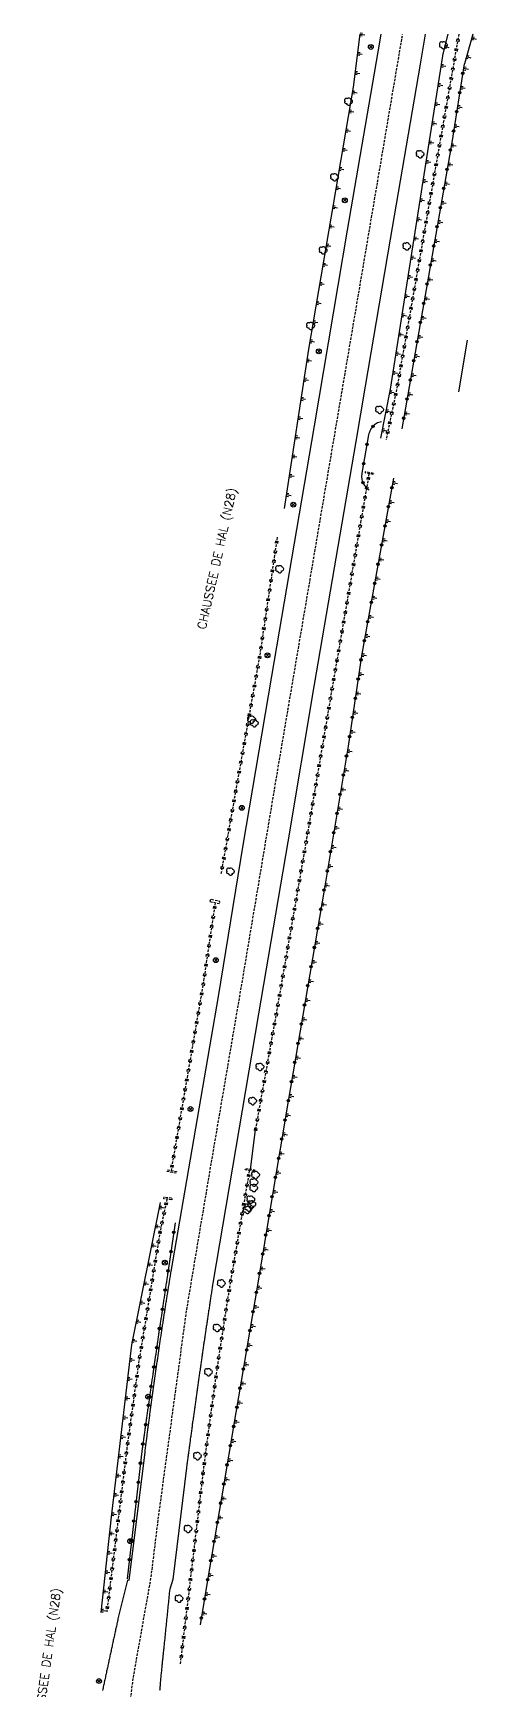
# Model space of a CAD drawing. Header units: millimetres. Extents: x 146603 to 147000, y 145000 to 146000.
# Drawn here: x 146656.7 to 146747.9, y 145659.1 to 146000.2 of the extents above; entities that cross this region are included whole.
import ezdxf
from ezdxf.enums import TextEntityAlignment as Align

# ---------------------------------------------------------------- set-up
doc = ezdxf.new("R2010")
doc.units = ezdxf.units.MM
doc.linetypes.add('DASHED', pattern=[0.75, 0.5, -0.25])
doc.layers.get('0').update_dxf_attribs({"linetype": 'CONTINUOUS'})
for name, color, linetype in [('W0001', 6, 'DASHED'), ('W0008', 7, 'CONTINUOUS'), ('W0112', 1, 'DASHED'), ('W0211', 2, 'CONTINUOUS'), ('W0220', 5, 'DASHED'), ('W0300', 7, 'CONTINUOUS'), ('W0302', 3, 'CONTINUOUS'), ('W0322', 7, 'CONTINUOUS'), ('W0469', 7, 'CONTINUOUS'), ('W0989', 7, 'CONTINUOUS')]:
    doc.layers.add(name, color=color, linetype=linetype)
doc.styles.get("Standard").update_dxf_attribs({"font": 'romans.shx', "width": 0.85})

# ---------------------------------------------------------------- blocks, each defined once
blk = doc.blocks.new('T300')
for p, q in [((-0.8, 0.51), (-0.86, 0.34)), ((-0.86, 0.34), (-0.86, 0.17)), ((-0.86, 0.17), (-0.74, 0.06)), ((-0.69, 0.63), (-0.8, 0.51)), ((-0.8, -0.06), (-0.74, 0.06)), ((-0.74, 0.06), (-0.69, 0.11)), ((-0.57, 0.69), (-0.69, 0.63)), ((-0.46, 0.69), (-0.57, 0.69)), ((-0.29, 0.63), (-0.46, 0.69)), ((-0.29, 0.63), (-0.17, 0.74)), ((-0.23, 0.57), (-0.29, 0.63)), ((-0.17, 0.74), (-0.06, 0.8)), ((-0.06, 0.8), (0.06, 0.8)), ((0.06, 0.8), (0.23, 0.74)), ((0.23, 0.74), (0.34, 0.63)), ((0.34, 0.63), (0.4, 0.51)), ((0.46, 0.46), (0.34, 0.46)), ((0.4, 0.51), (0.4, 0.46)), ((0.57, 0.4), (0.46, 0.46)), ((0.57, 0.4), (0.69, 0.29)), ((0.69, 0.29), (0.74, 0.17)), ((0.74, 0.06), (0.69, -0.17)), ((0.74, 0.17), (0.74, 0.06)), ((-0.8, -0.17), (-0.8, -0.06)), ((-0.8, -0.23), (-0.8, -0.17)), ((-0.74, -0.34), (-0.8, -0.23)), ((-0.69, -0.4), (-0.74, -0.34)), ((-0.51, -0.46), (-0.69, -0.4)), ((-0.4, -0.46), (-0.51, -0.46)), ((-0.4, -0.46), (-0.34, -0.46)), ((-0.34, -0.46), (-0.34, -0.4)), ((-0.34, -0.51), (-0.34, -0.46)), ((-0.29, -0.63), (-0.34, -0.51)), ((-0.17, -0.74), (-0.29, -0.63)), ((-0.06, -0.8), (-0.17, -0.74)), ((0.06, -0.8), (-0.06, -0.8)), ((0.17, -0.74), (0.06, -0.8)), ((0.23, -0.69), (0.17, -0.74)), ((0.29, -0.46), (0.23, -0.46)), ((0.29, -0.63), (0.23, -0.69)), ((0.46, -0.4), (0.29, -0.46)), ((0.34, -0.51), (0.29, -0.63)), ((0.34, -0.51), (0.34, -0.46)), ((0.57, -0.34), (0.46, -0.4)), ((0.63, -0.29), (0.57, -0.34)), ((0.69, -0.17), (0.63, -0.29))]:
    blk.add_line(p, q)
blk = doc.blocks.new('t322o')
at = {"color": 0, "linetype": 'Continuous'}
for radius in [0.25, 0.15]:
    blk.add_circle((0, 0), radius, dxfattribs=at)
blk = doc.blocks.new('t220o')
at = {"color": 0, "linetype": 'Continuous'}
for p, q in [((-0.25, 0.25), (0.25, 0.25)), ((-0.25, -0.25), (0.25, -0.25))]:
    blk.add_line(p, q, dxfattribs=at)
blk = doc.blocks.new('t211o')
at = {"color": 0, "linetype": 'Continuous'}
for p, q in [((-0.29, 0.5), (-0.29, 0)), ((0, 1), (0, 0)), ((0.29, 0.5), (0.29, 0))]:
    blk.add_line(p, q, dxfattribs=at)
blk = doc.blocks.new('T469')
at = {"color": 0, "linetype": 'Continuous', "flags": 128}
for points in [[(-0.35, 0.35), (0.35, -0.35)], [(-0.35, -0.35), (0.35, 0.35)]]:
    blk.add_lwpolyline(points, dxfattribs=at)
at = {"color": 0, "linetype": 'Continuous'}
blk.add_circle((0, 0), 0.5, dxfattribs=at)

msp = doc.modelspace()

# ---------------------------------------------------------------- linework, layer by layer
at = {"layer": 'W0001', "flags": 128}
msp.add_lwpolyline([(146675.96, 145651.3), (146677.29, 145661.63), (146680.96, 145682.36), (146682.54, 145695.22), (146688.27, 145737.4), (146693.19, 145766.77), (146699.62, 145804.55), (146707.64, 145852.38), (146724.34, 145950.88), (146732.66, 146000)], dxfattribs=at)
at = {"layer": 'W0008'}
msp.add_line((146745.91, 145937), (146744.12, 145926.35), dxfattribs=at)
at = {"layer": 'W0008', "flags": 128}
for points in [[(146728.18, 146000), (146727.58, 145996.37), (146721.24, 145959.66), (146714.44, 145919.39), (146705.72, 145867.83), (146699.77, 145833.04), (146694.7, 145801.88), (146685, 145745.27), (146684.96, 145745.02), (146684.92, 145744.78), (146684.88, 145744.53), (146684.84, 145744.29), (146684.8, 145744.04), (146684.76, 145743.79), (146684.72, 145743.55), (146684.68, 145743.3), (146684.64, 145743.06), (146684.6, 145742.81), (146684.56, 145742.57), (146684.52, 145742.32), (146684.48, 145742.08), (146684.44, 145741.83), (146684.4, 145741.58), (146684.36, 145741.34), (146684.33, 145741.09), (146684.29, 145740.85), (146684.25, 145740.6), (146684.21, 145740.36), (146684.17, 145740.11), (146684.13, 145739.86), (146684.09, 145739.62), (146684.05, 145739.37), (146684.01, 145739.13), (146683.98, 145738.88), (146683.94, 145738.64), (146683.9, 145738.39), (146683.86, 145738.14), (146683.82, 145737.9), (146683.78, 145737.65), (146683.74, 145737.41), (146683.71, 145737.16), (146683.67, 145736.92), (146683.63, 145736.67), (146683.59, 145736.42), (146683.55, 145736.18), (146683.52, 145735.93), (146683.48, 145735.69), (146683.44, 145735.44), (146683.4, 145735.2), (146683.37, 145734.95), (146683.33, 145734.7), (146683.29, 145734.46), (146683.25, 145734.21), (146683.22, 145733.97), (146683.18, 145733.72), (146683.14, 145733.47), (146683.1, 145733.23), (146683.07, 145732.98), (146683.03, 145732.74), (146682.99, 145732.49), (146682.96, 145732.24), (146682.92, 145732), (146682.88, 145731.75), (146682.84, 145731.51), (146682.81, 145731.26), (146682.77, 145731.01), (146682.73, 145730.77), (146682.7, 145730.52), (146682.66, 145730.28), (146682.63, 145730.03), (146682.59, 145729.78), (146682.55, 145729.54), (146682.52, 145729.29), (146682.48, 145729.05), (146682.44, 145728.8), (146682.41, 145728.55), (146682.37, 145728.31), (146682.34, 145728.06), (146682.3, 145727.81), (146682.26, 145727.57), (146682.23, 145727.32), (146682.19, 145727.08), (146682.16, 145726.83), (146682.12, 145726.58), (146682.09, 145726.34), (146682.05, 145726.09), (146682.02, 145725.85), (146681.98, 145725.6), (146681.94, 145725.35), (146681.91, 145725.11), (146681.87, 145724.86), (146681.84, 145724.61), (146681.8, 145724.37), (146681.77, 145724.12), (146681.73, 145723.87), (146681.7, 145723.63), (146681.66, 145723.38), (146681.63, 145723.13), (146681.6, 145722.89), (146681.56, 145722.64), (146681.53, 145722.4), (146681.49, 145722.15), (146681.46, 145721.9), (146681.42, 145721.66), (146681.39, 145721.41), (146681.35, 145721.16), (146681.32, 145720.92), (146681.29, 145720.67), (146681.25, 145720.42), (146681.22, 145720.18), (146681.18, 145719.93), (146681.15, 145719.68), (146681.12, 145719.44), (146681.08, 145719.19), (146681.05, 145718.94), (146681.02, 145718.7), (146680.98, 145718.45), (146680.95, 145718.2), (146680.92, 145717.96), (146680.88, 145717.71), (146680.85, 145717.46), (146680.82, 145717.22), (146680.78, 145716.97), (146680.75, 145716.72), (146680.72, 145716.48), (146680.68, 145716.23), (146680.65, 145715.98), (146680.62, 145715.74), (146680.59, 145715.49), (146680.55, 145715.24), (146680.52, 145715), (146680.49, 145714.75), (146680.46, 145714.5), (146680.42, 145714.26), (146680.39, 145714.01), (146680.36, 145713.76), (146680.33, 145713.52), (146680.29, 145713.27), (146680.26, 145713.02), (146680.23, 145712.78), (146680.2, 145712.53), (146680.17, 145712.28), (146680.13, 145712.04), (146680.1, 145711.79), (146680.07, 145711.54), (146680.04, 145711.3), (146680.01, 145711.05), (146679.98, 145710.8), (146679.94, 145710.55), (146679.91, 145710.31), (146679.88, 145710.06), (146679.85, 145709.81), (146679.82, 145709.57), (146679.79, 145709.32), (146679.76, 145709.07), (146679.73, 145708.83), (146679.69, 145708.58), (146679.66, 145708.33), (146679.63, 145708.09), (146676.35, 145681.67), (146676.09, 145681.76), (146674.14, 145673.75), (146674.08, 145673.51), (146674.03, 145673.26), (146673.98, 145673.02), (146673.93, 145672.77), (146673.87, 145672.53), (146673.82, 145672.28), (146673.77, 145672.04), (146673.71, 145671.79), (146673.66, 145671.55), (146673.61, 145671.3), (146673.55, 145671.06), (146673.5, 145670.81), (146673.45, 145670.57), (146673.39, 145670.32), (146673.34, 145670.08), (146673.29, 145669.84), (146673.24, 145669.59), (146673.18, 145669.35), (146673.13, 145669.1), (146673.08, 145668.86), (146673.02, 145668.61), (146672.97, 145668.37), (146672.92, 145668.12), (146672.87, 145667.88), (146672.81, 145667.63), (146672.76, 145667.39), (146672.71, 145667.14), (146672.65, 145666.9), (146672.6, 145666.65), (146672.55, 145666.41), (146672.49, 145666.16), (146672.44, 145665.91), (146672.39, 145665.67), (146672.34, 145665.42), (146672.28, 145665.18), (146672.23, 145664.93), (146672.18, 145664.69), (146672.12, 145664.44), (146672.07, 145664.19), (146672.02, 145663.95), (146671.97, 145663.7), (146671.91, 145663.46), (146671.86, 145663.21), (146671.81, 145662.96), (146671.75, 145662.72), (146671.7, 145662.47), (146671.65, 145662.23), (146671.6, 145661.98), (146671.54, 145661.74), (146671.49, 145661.49), (146671.44, 145661.24), (146671.39, 145661), (146671.33, 145660.75), (146671.28, 145660.51), (146671.23, 145660.26), (146671.17, 145660.01), (146671.12, 145659.77), (146671.07, 145659.52), (146671.02, 145659.28), (146670.96, 145659.03)], [(146737.27, 146000), (146736.23, 145993.82), (146730.1, 145957.82), (146724.94, 145927.55), (146723.02, 145916.13), (146714.5, 145866.1), (146709.08, 145833.76), (146703.05, 145798.29), (146693.63, 145742.84), (146693.59, 145742.59), (146693.56, 145742.34), (146693.52, 145742.09), (146693.48, 145741.85), (146693.44, 145741.6), (146693.4, 145741.35), (146693.37, 145741.11), (146693.33, 145740.86), (146693.29, 145740.61), (146693.25, 145740.36), (146693.22, 145740.12), (146693.18, 145739.87), (146693.14, 145739.62), (146693.11, 145739.37), (146693.07, 145739.13), (146693.03, 145738.88), (146692.99, 145738.63), (146692.96, 145738.38), (146692.92, 145738.14), (146692.88, 145737.89), (146692.85, 145737.64), (146692.81, 145737.4), (146692.77, 145737.15), (146692.73, 145736.9), (146692.7, 145736.65), (146692.66, 145736.41), (146692.62, 145736.16), (146692.59, 145735.91), (146692.55, 145735.66), (146692.51, 145735.42), (146692.48, 145735.17), (146692.44, 145734.92), (146692.4, 145734.67), (146692.37, 145734.43), (146692.33, 145734.18), (146692.29, 145733.93), (146692.26, 145733.68), (146692.22, 145733.44), (146692.18, 145733.19), (146692.15, 145732.94), (146692.11, 145732.69), (146692.08, 145732.45), (146692.04, 145732.2), (146692, 145731.95), (146691.97, 145731.7), (146691.93, 145731.46), (146691.89, 145731.21), (146691.86, 145730.96), (146691.82, 145730.71), (146691.79, 145730.47), (146691.75, 145730.22), (146691.71, 145729.97), (146691.68, 145729.72), (146691.64, 145729.48), (146691.61, 145729.23), (146691.57, 145728.98), (146691.53, 145728.73), (146691.5, 145728.49), (146691.46, 145728.24), (146691.43, 145727.99), (146691.39, 145727.74), (146691.35, 145727.5), (146691.32, 145727.25), (146691.28, 145727), (146691.25, 145726.75), (146691.21, 145726.51), (146691.18, 145726.26), (146691.14, 145726.01), (146691.11, 145725.76), (146691.07, 145725.52), (146691.03, 145725.27), (146691, 145725.02), (146690.96, 145724.77), (146690.93, 145724.52), (146690.89, 145724.27), (146690.86, 145724.02), (146690.82, 145723.77), (146690.79, 145723.52), (146690.75, 145723.28), (146690.71, 145723.03), (146690.68, 145722.78), (146690.64, 145722.53), (146690.61, 145722.28), (146690.57, 145722.03), (146690.54, 145721.78), (146690.5, 145721.53), (146690.47, 145721.28), (146690.43, 145721.03), (146690.4, 145720.79), (146690.36, 145720.54), (146690.33, 145720.29), (146690.29, 145720.04), (146690.26, 145719.79), (146690.22, 145719.54), (146690.19, 145719.29), (146690.15, 145719.04), (146690.12, 145718.79), (146690.08, 145718.54), (146690.05, 145718.3), (146690.01, 145718.05), (146689.98, 145717.8), (146689.94, 145717.55), (146689.91, 145717.3), (146689.87, 145717.05), (146689.84, 145716.8), (146689.8, 145716.55), (146689.77, 145716.3), (146689.73, 145716.05), (146689.7, 145715.81), (146689.67, 145715.56), (146689.63, 145715.31), (146689.6, 145715.06), (146689.56, 145714.81), (146689.53, 145714.56), (146689.49, 145714.31), (146689.46, 145714.06), (146689.42, 145713.81), (146689.39, 145713.56), (146689.36, 145713.31), (146689.32, 145713.07), (146689.29, 145712.82), (146689.25, 145712.57), (146689.22, 145712.32), (146689.18, 145712.07), (146689.15, 145711.82), (146689.12, 145711.57), (146689.08, 145711.32), (146689.05, 145711.07), (146689.01, 145710.82), (146688.98, 145710.57), (146688.95, 145710.33), (146688.91, 145710.08), (146688.88, 145709.83), (146688.84, 145709.58), (146688.81, 145709.33), (146688.78, 145709.08), (146688.74, 145708.83), (146688.71, 145708.58), (146688.67, 145708.33), (146688.64, 145708.08), (146688.61, 145707.83), (146688.57, 145707.58), (146688.54, 145707.34), (146688.51, 145707.09), (146688.47, 145706.84), (146688.44, 145706.59), (146688.41, 145706.34), (146688.37, 145706.09), (146688.34, 145705.84), (146688.31, 145705.59), (146688.27, 145705.34), (146688.24, 145705.09), (146688.2, 145704.84), (146685.41, 145681.86), (146684.77, 145679.86), (146684.74, 145679.61), (146684.72, 145679.36), (146684.69, 145679.11), (146684.67, 145678.86), (146684.64, 145678.61), (146684.62, 145678.36), (146684.59, 145678.11), (146684.57, 145677.87), (146684.54, 145677.62), (146684.52, 145677.37), (146684.49, 145677.12), (146684.47, 145676.87), (146684.44, 145676.62), (146684.42, 145676.37), (146684.39, 145676.12), (146684.37, 145675.87), (146684.34, 145675.62), (146684.32, 145675.37), (146684.29, 145675.12), (146684.27, 145674.87), (146684.24, 145674.63), (146684.22, 145674.38), (146684.19, 145674.13), (146684.17, 145673.88), (146684.14, 145673.63), (146684.12, 145673.38), (146684.09, 145673.13), (146684.07, 145672.88), (146684.04, 145672.63), (146684.02, 145672.38), (146683.99, 145672.13), (146683.97, 145671.88), (146683.94, 145671.63), (146683.92, 145671.39), (146683.89, 145671.14), (146683.87, 145670.89), (146683.84, 145670.64), (146683.82, 145670.39), (146683.79, 145670.15), (146683.76, 145669.9), (146683.74, 145669.65), (146683.71, 145669.4), (146683.69, 145669.16), (146683.66, 145668.91), (146683.64, 145668.66), (146683.61, 145668.42), (146683.59, 145668.17), (146683.56, 145667.92), (146683.53, 145667.67), (146683.51, 145667.43), (146683.48, 145667.18), (146683.46, 145666.93), (146683.43, 145666.69), (146683.4, 145666.44), (146683.38, 145666.19), (146683.35, 145665.94), (146683.33, 145665.7), (146683.3, 145665.45), (146683.28, 145665.2), (146683.25, 145664.95), (146683.23, 145664.71), (146683.2, 145664.46), (146683.18, 145664.21), (146683.15, 145663.97), (146683.13, 145663.72), (146683.1, 145663.47), (146683.08, 145663.22), (146683.05, 145662.98), (146683.03, 145662.73), (146683.01, 145662.48), (146682.98, 145662.23), (146682.96, 145661.99), (146682.94, 145661.74), (146682.91, 145661.49), (146682.89, 145661.24), (146682.87, 145661), (146682.84, 145660.75), (146682.82, 145660.5), (146682.8, 145660.25), (146682.78, 145660), (146682.75, 145659.75), (146682.73, 145659.5), (146682.71, 145659.25), (146682.69, 145659)]]:
    msp.add_lwpolyline(points, dxfattribs=at)
at = {"layer": 'W0112', "flags": 128}
for points in [[(146726.63, 145909.37), (146725, 145909.66), (146725.05, 145909.94), (146726.68, 145909.64)], [(146693.05, 145821.44), (146695.01, 145821.01), (146695.11, 145821.45), (146693.15, 145821.89)], [(146684.31, 145766.23), (146686.17, 145765.88), (146686.1, 145765.51), (146684.24, 145765.87)], [(146702.16, 145765.92), (146700.31, 145766.2), (146700.36, 145766.5), (146702.2, 145766.23)], [(146685.19, 145760.05), (146683.58, 145760.25), (146683.63, 145760.62), (146685.23, 145760.42)]]:
    msp.add_lwpolyline(points, close=True, dxfattribs=at)
at = {"layer": 'W0211', "flags": 128}
for points in [[(146723.89, 146000), (146722.47, 145989.1), (146713.28, 145935.16), (146708.33, 145902.35)], [(146741.92, 146000), (146740.92, 145995.96), (146730.07, 145926.94), (146728.08, 145916.83)], [(146702.37, 145774.43), (146701.28, 145766.3)], [(146682.83, 145759.47), (146676.89, 145730.19), (146672.76, 145694.77), (146670.58, 145675.09)]]:
    msp.add_lwpolyline(points, dxfattribs=at)
at = {"layer": 'W0220', "flags": 128}
for points in [[(146744.2, 146000), (146731.43, 145926.9), (146729.25, 145916.51)], [(146725.74, 145909.53), (146718.11, 145865.11), (146712.98, 145834.8), (146706.53, 145797.61), (146702.37, 145774.43)], [(146706.88, 145896.42), (146703.26, 145872.03), (146695.27, 145826.95)], [(146694.11, 145821.21), (146691.7, 145804.81), (146685.06, 145766.09)], [(146701.14, 145765.99), (146697.4, 145744), (146697.36, 145743.75), (146697.32, 145743.51), (146697.27, 145743.26), (146697.23, 145743.02), (146697.19, 145742.77), (146697.15, 145742.52), (146697.11, 145742.28), (146697.07, 145742.03), (146697.03, 145741.78), (146696.99, 145741.54), (146696.95, 145741.29), (146696.91, 145741.05), (146696.87, 145740.8), (146696.83, 145740.55), (146696.79, 145740.31), (146696.75, 145740.06), (146696.71, 145739.82), (146696.67, 145739.57), (146696.63, 145739.32), (146696.59, 145739.08), (146696.56, 145738.83), (146696.52, 145738.58), (146696.48, 145738.34), (146696.44, 145738.09), (146696.4, 145737.85), (146696.36, 145737.6), (146696.32, 145737.35), (146696.28, 145737.11), (146696.24, 145736.86), (146696.2, 145736.61), (146696.16, 145736.37), (146696.13, 145736.12), (146696.09, 145735.88), (146696.05, 145735.63), (146696.01, 145735.38), (146695.97, 145735.14), (146695.93, 145734.89), (146695.9, 145734.64), (146695.86, 145734.4), (146695.82, 145734.15), (146695.78, 145733.9), (146695.74, 145733.66), (146695.7, 145733.41), (146695.67, 145733.17), (146695.63, 145732.92), (146695.59, 145732.67), (146695.55, 145732.43), (146695.52, 145732.18), (146695.48, 145731.93), (146695.44, 145731.69), (146695.4, 145731.44), (146695.37, 145731.19), (146695.33, 145730.95), (146695.29, 145730.7), (146695.25, 145730.45), (146695.22, 145730.21), (146695.18, 145729.96), (146695.14, 145729.71), (146695.11, 145729.47), (146695.07, 145729.22), (146695.03, 145728.97), (146695, 145728.73), (146694.96, 145728.48), (146694.92, 145728.23), (146694.89, 145727.99), (146694.85, 145727.74), (146694.81, 145727.49), (146694.78, 145727.25), (146694.74, 145727), (146694.71, 145726.75), (146694.67, 145726.51), (146694.63, 145726.26), (146694.6, 145726.01), (146694.56, 145725.77), (146694.53, 145725.52), (146694.49, 145725.27), (146694.45, 145725.03), (146694.42, 145724.78), (146694.38, 145724.53), (146694.35, 145724.28), (146694.31, 145724.04), (146694.28, 145723.79), (146694.24, 145723.54), (146694.21, 145723.3), (146694.17, 145723.05), (146694.14, 145722.8), (146694.1, 145722.55), (146694.07, 145722.31), (146694.03, 145722.06), (146694, 145721.81), (146693.96, 145721.56), (146693.93, 145721.32), (146693.89, 145721.07), (146693.86, 145720.82), (146693.82, 145720.58), (146693.79, 145720.33), (146693.75, 145720.08), (146693.72, 145719.83), (146693.68, 145719.59), (146693.65, 145719.34), (146693.61, 145719.09), (146693.58, 145718.84), (146693.55, 145718.6), (146693.51, 145718.35), (146693.48, 145718.1), (146693.44, 145717.85), (146693.41, 145717.61), (146693.38, 145717.36), (146693.34, 145717.11), (146693.31, 145716.86), (146693.27, 145716.62), (146693.24, 145716.37), (146693.21, 145716.12), (146693.17, 145715.87), (146693.14, 145715.63), (146693.11, 145715.38), (146693.07, 145715.13), (146693.04, 145714.88), (146693.01, 145714.64), (146692.97, 145714.39), (146692.94, 145714.14), (146692.91, 145713.89), (146692.87, 145713.65), (146692.84, 145713.4), (146692.81, 145713.15), (146692.78, 145712.9), (146692.74, 145712.66), (146692.71, 145712.41), (146692.68, 145712.16), (146692.64, 145711.91), (146692.61, 145711.67), (146692.58, 145711.42), (146692.55, 145711.17), (146692.51, 145710.92), (146692.48, 145710.68), (146692.45, 145710.43), (146692.42, 145710.18), (146692.39, 145709.93), (146692.35, 145709.68), (146692.32, 145709.44), (146692.29, 145709.19), (146692.26, 145708.94), (146692.23, 145708.69), (146692.19, 145708.45), (146692.16, 145708.2), (146692.13, 145707.95), (146692.1, 145707.7), (146692.07, 145707.46), (146692.04, 145707.21), (146692, 145706.96), (146691.97, 145706.71), (146691.94, 145706.46), (146691.91, 145706.22), (146691.88, 145705.97), (146691.85, 145705.72), (146691.82, 145705.47), (146691.78, 145705.22), (146691.75, 145704.98), (146691.72, 145704.73), (146691.69, 145704.48), (146691.66, 145704.23), (146691.63, 145703.99), (146691.6, 145703.74), (146691.57, 145703.49), (146686.9, 145664.24)], [(146684.2, 145760.17), (146682.77, 145753.41), (146678.29, 145725.94), (146676, 145709.17), (146671.83, 145675.24)]]:
    msp.add_lwpolyline(points, dxfattribs=at)
at = {"layer": 'W0302', "flags": 128}
msp.add_lwpolyline([(146747.11, 146000), (146745.34, 145993.89)], dxfattribs=at)
at = {"layer": 'W0322', "flags": 128}
for points in [[(146745.33, 145993.9), (146742.74, 145977.68), (146732.51, 145918.77)], [(146728.28, 145920.17), (146728.01, 145920.14), (146727.75, 145920.08), (146727.51, 145919.99), (146727.27, 145919.88), (146727.05, 145919.73), (146726.84, 145919.57), (146726.64, 145919.38), (146726.46, 145919.18), (146726.3, 145918.98), (146726.15, 145918.76), (146726.02, 145918.53), (146725.91, 145918.3), (146725.81, 145918.05), (146725.73, 145917.8), (146725.67, 145917.53), (146724.3, 145909.63), (146724.25, 145909.36), (146724.23, 145909.1), (146724.22, 145908.83), (146724.25, 145908.56), (146724.29, 145908.3), (146724.36, 145908.04), (146724.46, 145907.78), (146724.57, 145907.54), (146724.69, 145907.31), (146724.83, 145907.09), (146724.99, 145906.89), (146725.16, 145906.7), (146725.35, 145906.52), (146725.55, 145906.36), (146725.77, 145906.2)], [(146730.79, 145908.6), (146724.23, 145872.02), (146721.45, 145853.39), (146716.56, 145824.19), (146709.13, 145780.34), (146705.68, 145759.91), (146702.84, 145742.47), (146698.39, 145716.21), (146695.43, 145698.71), (146692.97, 145684.22), (146691.03, 145672.51)], [(146685.9, 145755.3), (146684.45, 145745.51), (146684.41, 145745.26), (146684.38, 145745.01), (146684.34, 145744.76), (146684.3, 145744.52), (146684.26, 145744.27), (146684.23, 145744.02), (146684.19, 145743.78), (146684.15, 145743.53), (146684.12, 145743.28), (146684.08, 145743.04), (146684.04, 145742.79), (146684, 145742.54), (146683.97, 145742.29), (146683.93, 145742.05), (146683.89, 145741.8), (146683.86, 145741.55), (146683.82, 145741.31), (146683.78, 145741.06), (146683.75, 145740.81), (146683.71, 145740.56), (146683.67, 145740.32), (146683.63, 145740.07), (146683.6, 145739.82), (146683.56, 145739.58), (146683.52, 145739.33), (146683.49, 145739.08), (146683.45, 145738.84), (146683.41, 145738.59), (146683.38, 145738.34), (146683.34, 145738.09), (146683.3, 145737.85), (146683.27, 145737.6), (146683.23, 145737.35), (146683.19, 145737.11), (146683.16, 145736.86), (146683.12, 145736.61), (146683.08, 145736.36), (146683.05, 145736.12), (146683.01, 145735.87), (146682.97, 145735.62), (146682.94, 145735.38), (146682.9, 145735.13), (146682.86, 145734.88), (146682.83, 145734.63), (146682.79, 145734.39), (146682.76, 145734.14), (146682.72, 145733.89), (146682.68, 145733.65), (146682.65, 145733.4), (146682.61, 145733.15), (146682.57, 145732.9), (146682.54, 145732.66), (146682.5, 145732.41), (146682.46, 145732.16), (146682.43, 145731.92), (146682.39, 145731.67), (146682.36, 145731.42), (146682.32, 145731.17), (146682.28, 145730.93), (146682.25, 145730.68), (146682.21, 145730.43), (146682.17, 145730.19), (146682.14, 145729.94), (146682.1, 145729.69), (146682.07, 145729.44), (146682.03, 145729.2), (146681.99, 145728.95), (146681.96, 145728.7), (146681.92, 145728.46), (146681.89, 145728.21), (146681.85, 145727.96), (146681.81, 145727.71), (146681.78, 145727.47), (146681.74, 145727.22), (146681.71, 145726.97), (146681.67, 145726.72), (146681.63, 145726.48), (146681.6, 145726.23), (146681.56, 145725.98), (146681.53, 145725.73), (146681.49, 145725.48), (146681.45, 145725.23), (146681.42, 145724.98), (146681.38, 145724.74), (146681.35, 145724.49), (146681.31, 145724.24), (146681.27, 145723.99), (146681.24, 145723.74), (146681.2, 145723.49), (146681.17, 145723.24), (146681.13, 145722.99), (146681.09, 145722.74), (146681.06, 145722.5), (146681.02, 145722.25), (146680.99, 145722), (146680.95, 145721.75), (146680.91, 145721.5), (146680.88, 145721.25), (146680.84, 145721), (146680.81, 145720.75), (146680.77, 145720.5), (146680.74, 145720.26), (146680.7, 145720.01), (146680.66, 145719.76), (146680.63, 145719.51), (146680.59, 145719.26), (146680.56, 145719.01), (146680.52, 145718.76), (146680.49, 145718.51), (146680.45, 145718.26), (146680.42, 145718.01), (146680.38, 145717.77), (146680.34, 145717.52), (146680.31, 145717.27), (146680.27, 145717.02), (146680.24, 145716.77), (146680.2, 145716.52), (146680.17, 145716.27), (146680.13, 145716.02), (146680.1, 145715.77), (146680.06, 145715.53), (146680.03, 145715.28), (146679.99, 145715.03), (146679.96, 145714.78), (146679.92, 145714.53), (146679.89, 145714.28), (146679.85, 145714.03), (146679.81, 145713.78), (146679.78, 145713.53), (146679.74, 145713.28), (146679.71, 145713.04), (146679.67, 145712.79), (146679.64, 145712.54), (146679.6, 145712.29), (146679.57, 145712.04), (146679.53, 145711.79), (146679.5, 145711.54), (146679.46, 145711.29), (146679.43, 145711.04), (146679.39, 145710.79), (146679.36, 145710.55), (146679.32, 145710.3), (146679.29, 145710.05), (146679.25, 145709.8), (146679.22, 145709.55), (146679.18, 145709.3), (146679.15, 145709.05), (146679.11, 145708.8), (146676, 145682.02)]]:
    msp.add_lwpolyline(points, dxfattribs=at)

# ---------------------------------------------------------------- block references
at = {"layer": 'W0211'}
for p, rotation in [((146723.88, 145999.93), 262.5623062279712), ((146746.86, 145999.15), 253.7978148609329), ((146723.37, 145995.96), 262.5623062279712), ((146741.28, 145997.43), 256.1257088393814), ((146745.75, 145995.31), 253.7978148609329), ((146722.85, 145991.99), 262.5623062279712), ((146740.53, 145993.5), 261.0690047755452), ((146745.18, 145992.91), 260.9088011826178), ((146739.91, 145989.55), 261.0690047755452), ((146744.54, 145988.96), 260.9088011826178), ((146722.29, 145988.03), 260.3245247492154), ((146739.29, 145985.6), 261.0690047755452), ((146743.91, 145985.01), 260.9088011826178), ((146721.62, 145984.09), 260.3245247492154), ((146738.67, 145981.65), 261.0690047755452), ((146720.94, 145980.15), 260.3245247492154), ((146743.28, 145981.06), 260.9088011826178), ((146720.27, 145976.21), 260.3245247492154), ((146738.05, 145977.69), 261.0690047755452), ((146742.64, 145977.11), 260.1466930187903), ((146719.6, 145972.26), 260.3245247492154), ((146737.43, 145973.74), 261.0690047755452), ((146741.96, 145973.17), 260.1466930187903), ((146718.93, 145968.32), 260.3245247492154), ((146736.81, 145969.79), 261.0690047755452), ((146741.27, 145969.23), 260.1466930187903), ((146718.26, 145964.38), 260.3245247492154), ((146736.18, 145965.84), 261.0690047755452), ((146740.59, 145965.29), 260.1466930187903), ((146735.56, 145961.89), 261.0690047755452), ((146739.9, 145961.35), 260.1466930187903), ((146717.58, 145960.43), 260.3245247492154), ((146734.94, 145957.94), 261.0690047755452), ((146716.91, 145956.49), 260.3245247492154), ((146739.22, 145957.41), 260.1466930187903), ((146716.24, 145952.55), 260.3245247492154), ((146734.32, 145953.99), 261.0690047755452), ((146738.53, 145953.47), 260.1466930187903), ((146715.57, 145948.6), 260.3245247492154), ((146733.7, 145950.03), 261.0690047755452), ((146737.85, 145949.52), 260.1466930187903), ((146714.89, 145944.66), 260.3245247492154), ((146733.08, 145946.08), 261.0690047755452), ((146737.17, 145945.58), 260.1466930187903), ((146714.22, 145940.72), 260.3245247492154), ((146732.46, 145942.13), 261.0690047755452), ((146736.48, 145941.64), 260.1466930187903), ((146731.84, 145938.18), 261.0690047755452), ((146735.8, 145937.7), 260.1466930187903), ((146713.55, 145936.77), 260.3245247492154), ((146731.22, 145934.23), 261.0690047755452), ((146735.11, 145933.76), 260.1466930187903), ((146712.92, 145932.82), 261.4216863899327), ((146730.6, 145930.28), 261.0690047755452), ((146712.33, 145928.87), 261.4216863899327), ((146734.43, 145929.82), 260.1466930187903), ((146711.73, 145924.91), 261.4216863899327), ((146729.95, 145926.33), 258.8607059373511), ((146733.74, 145925.88), 260.1466930187903), ((146711.13, 145920.96), 261.4216863899327), ((146729.18, 145922.4), 258.8607059373511), ((146733.06, 145921.94), 260.1466930187903), ((146710.54, 145917), 261.4216863899327), ((146728.41, 145918.48), 258.8607059373511), ((146709.94, 145913.05), 261.4216863899327), ((146709.34, 145909.09), 261.4216863899327), ((146730.61, 145907.62), 259.8326677642388), ((146708.75, 145905.14), 261.4216863899327), ((146729.91, 145903.68), 259.8326677642388), ((146729.2, 145899.75), 259.8326677642388), ((146728.49, 145895.81), 259.8326677642388), ((146727.79, 145891.87), 259.8326677642388), ((146727.08, 145887.93), 259.8326677642388), ((146726.38, 145884), 259.8326677642388), ((146725.67, 145880.06), 259.8326677642388), ((146724.96, 145876.12), 259.8326677642388), ((146724.26, 145872.19), 259.8326677642388), ((146723.66, 145868.23), 261.5173041234103), ((146723.07, 145864.27), 261.5173041234103), ((146722.48, 145860.32), 261.5173041234103), ((146721.89, 145856.36), 261.5173041234103), ((146721.28, 145852.41), 260.4946481192917), ((146720.62, 145848.46), 260.4946481192917), ((146719.96, 145844.52), 260.4946481192917), ((146719.3, 145840.57), 260.4946481192917), ((146718.64, 145836.63), 260.4946481192917), ((146717.98, 145832.68), 260.4946481192917), ((146717.32, 145828.74), 260.4946481192917), ((146716.66, 145824.79), 260.4946481192917), ((146715.99, 145820.85), 260.3768731752789), ((146715.32, 145816.9), 260.3768731752789), ((146714.66, 145812.96), 260.3768731752789), ((146713.99, 145809.02), 260.3768731752789), ((146713.32, 145805.07), 260.3768731752789), ((146712.65, 145801.13), 260.3768731752789), ((146711.98, 145797.19), 260.3768731752789), ((146711.31, 145793.24), 260.3768731752789), ((146710.64, 145789.3), 260.3768731752789), ((146709.98, 145785.35), 260.3768731752789), ((146709.31, 145781.41), 260.3768731752789), ((146708.64, 145777.47), 260.4407177652954), ((146707.98, 145773.52), 260.4407177652954), ((146707.31, 145769.58), 260.4407177652954), ((146706.65, 145765.63), 260.4407177652954), ((146705.98, 145761.69), 260.4407177652954), ((146682.63, 145758.49), 258.5229574920057), ((146705.33, 145757.74), 260.7195343488166), ((146681.84, 145754.57), 258.5229574920057), ((146704.69, 145753.79), 260.7195343488166), ((146681.04, 145750.65), 258.5229574920057), ((146704.04, 145749.85), 260.7195343488166), ((146680.25, 145746.73), 258.5229574920057), ((146679.45, 145742.81), 258.5229574920057), ((146703.4, 145745.9), 260.7195343488166), ((146702.75, 145741.95), 260.3965479371018), ((146678.65, 145738.89), 258.5229574920057), ((146702.08, 145738.01), 260.3965479371018), ((146677.86, 145734.97), 258.5229574920057), ((146701.41, 145734.06), 260.3965479371018), ((146677.06, 145731.05), 258.5229574920057), ((146700.75, 145730.12), 260.3965479371018), ((146676.53, 145727.09), 263.347919860444), ((146700.08, 145726.18), 260.3965479371018), ((146676.06, 145723.12), 263.347919860444), ((146699.41, 145722.23), 260.3965479371018), ((146675.6, 145719.14), 263.347919860444), ((146698.74, 145718.29), 260.3965479371018), ((146675.14, 145715.17), 263.347919860444), ((146698.08, 145714.35), 260.382145789124), ((146674.67, 145711.2), 263.347919860444), ((146697.41, 145710.4), 260.382145789124), ((146674.21, 145707.22), 263.347919860444), ((146696.74, 145706.46), 260.382145789124), ((146673.75, 145703.25), 263.347919860444), ((146696.07, 145702.51), 260.382145789124), ((146673.28, 145699.28), 263.347919860444), ((146695.4, 145698.57), 260.4000767753349), ((146672.82, 145695.31), 263.347919860444), ((146694.74, 145694.63), 260.4000767753349), ((146672.38, 145691.33), 263.6861742733709), ((146694.07, 145690.68), 260.4000767753349), ((146671.94, 145687.35), 263.6861742733709), ((146693.4, 145686.74), 260.4000767753349), ((146671.5, 145683.38), 263.6861742733709), ((146692.74, 145682.79), 260.575484124621), ((146671.06, 145679.4), 263.6861742733709), ((146692.08, 145678.85), 260.575484124621), ((146670.62, 145675.43), 263.6861742733709), ((146691.43, 145674.9), 260.575484124621)]:
    msp.add_blockref('t211o', p, dxfattribs=dict(at, rotation=rotation))
at = {"layer": 'W0220'}
for p, rotation in [((146743.98, 145998.72), 260.0881604345933), ((146743.63, 145996.75), 260.0881604345933), ((146742.94, 145992.81), 260.0881604345933), ((146743.29, 145994.78), 260.0881604345933), ((146742.26, 145988.87), 260.0881604345933), ((146742.6, 145990.84), 260.0881604345933), ((146741.57, 145984.93), 260.0881604345933), ((146741.91, 145986.9), 260.0881604345933), ((146741.22, 145982.96), 260.0881604345933), ((146740.53, 145979.02), 260.0881604345933), ((146740.88, 145980.99), 260.0881604345933), ((146739.85, 145975.08), 260.0881604345933), ((146740.19, 145977.05), 260.0881604345933), ((146739.5, 145973.11), 260.0881604345933), ((146738.81, 145969.17), 260.0881604345933), ((146739.16, 145971.14), 260.0881604345933), ((146738.12, 145965.23), 260.0881604345933), ((146738.47, 145967.2), 260.0881604345933), ((146737.44, 145961.29), 260.0881604345933), ((146737.78, 145963.26), 260.0881604345933), ((146737.09, 145959.32), 260.0881604345933), ((146736.4, 145955.38), 260.0881604345933), ((146736.75, 145957.35), 260.0881604345933), ((146735.71, 145951.44), 260.0881604345933), ((146736.06, 145953.41), 260.0881604345933), ((146735.03, 145947.5), 260.0881604345933), ((146735.37, 145949.47), 260.0881604345933), ((146734.68, 145945.53), 260.0881604345933), ((146733.99, 145941.59), 260.0881604345933), ((146734.34, 145943.56), 260.0881604345933), ((146733.3, 145937.65), 260.0881604345933), ((146733.65, 145939.62), 260.0881604345933), ((146732.62, 145933.71), 260.0881604345933), ((146732.96, 145935.68), 260.0881604345933), ((146732.27, 145931.74), 260.0881604345933), ((146731.58, 145927.8), 260.0881604345933), ((146731.93, 145929.77), 260.0881604345933), ((146730.79, 145923.87), 258.1487645226106), ((146731.2, 145925.83), 258.1487645226106), ((146730.38, 145921.92), 258.1487645226106), ((146729.56, 145918), 258.1487645226106), ((146729.97, 145919.96), 258.1487645226106), ((146725.24, 145906.57), 260.2546187345734), ((146725.57, 145908.54), 260.2546187345734), ((146724.9, 145904.6), 260.2546187345734), ((146724.22, 145900.66), 260.2546187345734), ((146724.56, 145902.63), 260.2546187345734), ((146723.54, 145896.71), 260.2546187345734), ((146723.88, 145898.69), 260.2546187345734), ((146706.44, 145893.45), 261.5685908682086), ((146706.73, 145895.43), 261.5685908682086), ((146722.87, 145892.77), 260.2546187345734), ((146723.2, 145894.74), 260.2546187345734), ((146705.85, 145889.49), 261.5685908682086), ((146706.15, 145891.47), 261.5685908682086), ((146722.53, 145890.8), 260.2546187345734), ((146705.56, 145887.51), 261.5685908682086), ((146721.85, 145886.86), 260.2546187345734), ((146722.19, 145888.83), 260.2546187345734), ((146704.97, 145883.56), 261.5685908682086), ((146705.27, 145885.53), 261.5685908682086), ((146721.17, 145882.92), 260.2546187345734), ((146721.51, 145884.89), 260.2546187345734), ((146704.39, 145879.6), 261.5685908682086), ((146704.68, 145881.58), 261.5685908682086), ((146720.83, 145880.95), 260.2546187345734), ((146704.09, 145877.62), 261.5685908682086), ((146720.16, 145877), 260.2546187345734), ((146720.5, 145878.97), 260.2546187345734), ((146703.51, 145873.66), 261.5685908682086), ((146703.8, 145875.64), 261.5685908682086), ((146719.48, 145873.06), 260.2546187345734), ((146719.82, 145875.03), 260.2546187345734), ((146702.86, 145869.72), 259.9415614585151), ((146703.2, 145871.69), 259.9415614585151), ((146718.8, 145869.12), 260.2546187345734), ((146719.14, 145871.09), 260.2546187345734), ((146702.16, 145865.78), 259.9415614585151), ((146702.51, 145867.75), 259.9415614585151), ((146718.46, 145867.15), 260.2546187345734), ((146701.81, 145863.81), 259.9415614585151), ((146717.79, 145863.2), 260.386001017002), ((146718.13, 145865.18), 260.2546187345734), ((146701.11, 145859.87), 259.9415614585151), ((146701.46, 145861.84), 259.9415614585151), ((146717.12, 145859.26), 260.386001017002), ((146717.46, 145861.23), 260.386001017002), ((146700.41, 145855.93), 259.9415614585151), ((146700.76, 145857.9), 259.9415614585151), ((146716.46, 145855.32), 260.386001017002), ((146716.79, 145857.29), 260.386001017002), ((146699.71, 145851.99), 259.9415614585151), ((146700.06, 145853.96), 259.9415614585151), ((146716.12, 145853.34), 260.386001017002), ((146699.36, 145850.03), 259.9415614585151), ((146715.45, 145849.4), 260.386001017002), ((146715.79, 145851.37), 260.386001017002), ((146698.66, 145846.09), 259.9415614585151), ((146699.01, 145848.06), 259.9415614585151), ((146714.79, 145845.46), 260.386001017002), ((146715.12, 145847.43), 260.386001017002), ((146697.96, 145842.15), 259.9415614585151), ((146698.31, 145844.12), 259.9415614585151), ((146714.45, 145843.49), 260.386001017002), ((146697.27, 145838.21), 259.9415614585151), ((146697.62, 145840.18), 259.9415614585151), ((146713.78, 145839.54), 260.386001017002), ((146714.12, 145841.51), 260.386001017002), ((146696.92, 145836.24), 259.9415614585151), ((146713.12, 145835.6), 260.386001017002), ((146713.45, 145837.57), 260.386001017002), ((146696.22, 145832.3), 259.9415614585151), ((146696.57, 145834.27), 259.9415614585151), ((146712.44, 145831.66), 260.1680604124713), ((146712.78, 145833.63), 260.1680604124713), ((146695.52, 145828.36), 259.9415614585151), ((146695.87, 145830.33), 259.9415614585151), ((146712.09, 145829.69), 260.1680604124713), ((146711.41, 145825.74), 260.1680604124713), ((146711.75, 145827.71), 260.1680604124713), ((146710.73, 145821.8), 260.1680604124713), ((146711.07, 145823.77), 260.1680604124713), ((146693.67, 145818.24), 261.6542688897077), ((146693.96, 145820.22), 261.6542688897077), ((146710.04, 145817.86), 260.1680604124713), ((146710.39, 145819.83), 260.1680604124713), ((146693.09, 145814.28), 261.6542688897077), ((146693.38, 145816.26), 261.6542688897077), ((146709.7, 145815.89), 260.1680604124713), ((146692.8, 145812.3), 261.6542688897077), ((146709.02, 145811.95), 260.1680604124713), ((146709.36, 145813.92), 260.1680604124713), ((146692.22, 145808.35), 261.6542688897077), ((146692.51, 145810.33), 261.6542688897077), ((146708.34, 145808.01), 260.1680604124713), ((146708.68, 145809.98), 260.1680604124713), ((146691.63, 145804.39), 260.2665542096497), ((146691.93, 145806.37), 261.6542688897077), ((146707.65, 145804.07), 260.1680604124713), ((146708, 145806.04), 260.1680604124713), ((146691.29, 145802.42), 260.2665542096497), ((146707.31, 145802.1), 260.1680604124713), ((146690.62, 145798.48), 260.2665542096497), ((146690.95, 145800.45), 260.2665542096497), ((146706.63, 145798.16), 260.1680604124713), ((146706.97, 145800.13), 260.1680604124713), ((146689.94, 145794.53), 260.2665542096497), ((146690.28, 145796.51), 260.2665542096497), ((146705.93, 145794.22), 259.8146510743505), ((146706.28, 145796.19), 259.8146510743505), ((146689.26, 145790.59), 260.2665542096497), ((146689.6, 145792.56), 260.2665542096497), ((146705.57, 145792.25), 259.8146510743505), ((146688.93, 145788.62), 260.2665542096497), ((146704.86, 145788.31), 259.8146510743505), ((146705.22, 145790.28), 259.8146510743505), ((146688.25, 145784.68), 260.2665542096497), ((146688.59, 145786.65), 260.2665542096497), ((146704.16, 145784.38), 259.8146510743505), ((146704.51, 145786.34), 259.8146510743505), ((146687.57, 145780.74), 260.2665542096497), ((146687.91, 145782.71), 260.2665542096497), ((146703.45, 145780.44), 259.8146510743505), ((146703.8, 145782.41), 259.8146510743505), ((146686.9, 145776.79), 260.2665542096497), ((146687.24, 145778.76), 260.2665542096497), ((146703.1, 145778.47), 259.8146510743505), ((146686.56, 145774.82), 260.2665542096497), ((146702.39, 145774.53), 259.8146510743505), ((146702.74, 145776.5), 259.8146510743505), ((146685.88, 145770.88), 260.2665542096497), ((146686.22, 145772.85), 260.2665542096497), ((146685.21, 145766.94), 260.2665542096497), ((146685.54, 145768.91), 260.2665542096497), ((146700.97, 145765), 260.3341766198117), ((146700.3, 145761.06), 260.3341766198117), ((146700.64, 145763.03), 260.3341766198117), ((146683.58, 145757.24), 258.0129092368629), ((146683.99, 145759.2), 258.0129092368629), ((146699.63, 145757.12), 260.3341766198117), ((146699.97, 145759.09), 260.3341766198117), ((146682.75, 145753.33), 260.7460319813684), ((146683.16, 145755.28), 258.0129092368629), ((146698.96, 145753.17), 260.3341766198117), ((146699.3, 145755.14), 260.3341766198117), ((146682.43, 145751.35), 260.7460319813684), ((146698.62, 145751.2), 260.3341766198117), ((146681.79, 145747.4), 260.7460319813684), ((146682.11, 145749.38), 260.7460319813684), ((146697.95, 145747.26), 260.3341766198117), ((146698.29, 145749.23), 260.3341766198117), ((146681.14, 145743.46), 260.7460319813684), ((146681.47, 145745.43), 260.7460319813684), ((146697.28, 145743.31), 260.6226223793253), ((146697.62, 145745.29), 260.3341766198117), ((146680.5, 145739.51), 260.7460319813684), ((146680.82, 145741.48), 260.7460319813684), ((146696.64, 145739.37), 260.8722438037672), ((146696.96, 145741.34), 260.7474310484179), ((146680.18, 145737.53), 260.7460319813684), ((146696.33, 145737.39), 260.9970594379693), ((146679.54, 145733.59), 260.7460319813684), ((146679.86, 145735.56), 260.7460319813684), ((146695.71, 145733.44), 261.2466946393967), ((146696.02, 145735.42), 261.1218767838629), ((146678.89, 145729.64), 260.7460319813684), ((146679.21, 145731.61), 260.7460319813684), ((146695.11, 145729.48), 261.496327175267), ((146695.41, 145731.46), 261.371511837177), ((146678.26, 145725.69), 262.2228954060596), ((146678.57, 145727.66), 260.7460319813684), ((146694.82, 145727.51), 261.6211394796938), ((146677.99, 145723.71), 262.2228954060596), ((146694.24, 145723.55), 261.8569257515827), ((146694.53, 145725.53), 261.7459475687545), ((146677.44, 145719.74), 262.2228954060596), ((146677.71, 145721.73), 262.2228954060596), ((146693.68, 145719.59), 262.0725096929021), ((146693.96, 145721.57), 261.9647163153293), ((146676.9, 145715.78), 262.2228954060596), ((146677.17, 145717.76), 262.2228954060596), ((146693.14, 145715.62), 262.3015764780491), ((146693.41, 145717.61), 262.1937796554385), ((146676.63, 145713.8), 262.2228954060596), ((146692.87, 145713.64), 262.4093737317184), ((146676.09, 145709.84), 262.2228954060596), ((146676.36, 145711.82), 262.2228954060596), ((146692.35, 145709.68), 262.6249664725207), ((146692.61, 145711.66), 262.5171706506205), ((146675.59, 145705.87), 262.9906085331076), ((146675.84, 145707.85), 262.9906085331076), ((146691.85, 145705.71), 262.8405517730669), ((146692.1, 145707.69), 262.7327604334927), ((146675.11, 145701.9), 262.9906085331076), ((146675.35, 145703.88), 262.9906085331076), ((146691.36, 145701.74), 263.2192786870632), ((146691.6, 145703.72), 262.9483397258178), ((146674.86, 145699.91), 262.9906085331076), ((146691.12, 145699.75), 263.2192786870632), ((146674.37, 145695.94), 262.9906085331076), ((146674.62, 145697.93), 262.9906085331076), ((146690.65, 145695.78), 263.2192786870632), ((146690.89, 145697.77), 263.2192786870632), ((146673.89, 145691.97), 262.9906085331076), ((146674.13, 145693.96), 262.9906085331076), ((146690.18, 145691.81), 263.2192786870632), ((146690.42, 145693.79), 263.2192786870632), ((146673.64, 145689.99), 262.9906085331076), ((146689.94, 145689.82), 263.2192786870632), ((146673.15, 145686.02), 262.9906085331076), ((146673.4, 145688), 262.9906085331076), ((146689.47, 145685.85), 263.2192786870632), ((146689.71, 145687.84), 263.2192786870632), ((146672.67, 145682.05), 262.9906085331076), ((146672.91, 145684.03), 262.9906085331076), ((146689, 145681.88), 263.2192786870632), ((146689.24, 145683.86), 263.2192786870632), ((146672.18, 145678.08), 262.9906085331076), ((146672.42, 145680.06), 262.9906085331076), ((146688.53, 145677.91), 263.2192786870632), ((146688.76, 145679.89), 263.2192786870632), ((146671.93, 145676.09), 262.9906085331076), ((146688.29, 145675.92), 263.2192786870632), ((146687.82, 145671.95), 263.2192786870632), ((146688.05, 145673.93), 263.2192786870632), ((146687.35, 145667.98), 263.2192786870632), ((146687.58, 145669.96), 263.2192786870632), ((146687.11, 145665.99), 263.2192786870632)]:
    msp.add_blockref('t220o', p, dxfattribs=dict(at, rotation=rotation))
at = {"layer": 'W0300'}
for p in [(146741.07, 145997.71), (146721.57, 145986.1), (146736.28, 145975.26), (146718.69, 145970.52), (146716.35, 145955.48), (146733.54, 145956.3), (146713.78, 145939.91), (146727.95, 145922.65), (146707.39, 145889.85), (146701.64, 145858.88), (146702.2, 145858.13), (146697.29, 145827.59), (146703.36, 145787.36), (146701.86, 145780.34), (146702.12, 145763.59), (146702.46, 145765.11), (146701.48, 145760.07), (146702.08, 145762.44), (146700.75, 145757.92), (146701.05, 145758.42), (146701.69, 145759.09), (146695.43, 145742.8), (146694.55, 145733.64), (146692.77, 145724.53), (146690.51, 145707.26), (146688.58, 145692.26), (146686.73, 145677.9)]:
    msp.add_blockref('T300', p, dxfattribs=at)
at = {"layer": 'W0322'}
for p, rotation in [((146745.02, 145991.92), 260.9088011826178), ((146744.39, 145987.97), 260.9088011826178), ((146743.75, 145984.02), 260.9088011826178), ((146743.12, 145980.07), 260.9088011826178), ((146742.47, 145976.13), 260.1466930187903), ((146741.79, 145972.19), 260.1466930187903), ((146741.1, 145968.24), 260.1466930187903), ((146740.42, 145964.3), 260.1466930187903), ((146739.73, 145960.36), 260.1466930187903), ((146739.05, 145956.42), 260.1466930187903), ((146738.36, 145952.48), 260.1466930187903), ((146737.68, 145948.54), 260.1466930187903), ((146736.99, 145944.6), 260.1466930187903), ((146736.31, 145940.66), 260.1466930187903), ((146735.62, 145936.72), 260.1466930187903), ((146734.94, 145932.78), 260.1466930187903), ((146734.26, 145928.83), 260.1466930187903), ((146733.57, 145924.89), 260.1466930187903), ((146732.89, 145920.95), 260.1466930187903), ((146726.55, 145919.28), 227.4446604742015), ((146725.33, 145915.54), 260.1629930211968), ((146724.64, 145911.6), 260.1629930211968), ((146724.51, 145907.67), 294.3800630718397), ((146730.44, 145906.64), 259.8326677642388), ((146729.73, 145902.7), 259.8326677642388), ((146729.02, 145898.76), 259.8326677642388), ((146728.32, 145894.82), 259.8326677642388), ((146727.61, 145890.89), 259.8326677642388), ((146726.91, 145886.95), 259.8326677642388), ((146726.2, 145883.01), 259.8326677642388), ((146725.49, 145879.08), 259.8326677642388), ((146724.79, 145875.14), 259.8326677642388), ((146724.1, 145871.2), 261.5173041234103), ((146723.51, 145867.24), 261.5173041234103), ((146722.92, 145863.28), 261.5173041234103), ((146722.33, 145859.33), 261.5173041234103), ((146721.74, 145855.37), 261.5173041234103), ((146721.12, 145851.42), 260.4946481192917), ((146720.46, 145847.48), 260.4946481192917), ((146719.8, 145843.53), 260.4946481192917), ((146719.14, 145839.59), 260.4946481192917), ((146718.48, 145835.64), 260.4946481192917), ((146717.82, 145831.7), 260.4946481192917), ((146717.16, 145827.75), 260.4946481192917), ((146716.49, 145823.81), 260.3768731752789), ((146715.83, 145819.86), 260.3768731752789), ((146715.16, 145815.92), 260.3768731752789), ((146714.49, 145811.97), 260.3768731752789), ((146713.82, 145808.03), 260.3768731752789), ((146713.15, 145804.09), 260.3768731752789), ((146712.48, 145800.14), 260.3768731752789), ((146711.81, 145796.2), 260.3768731752789), ((146711.15, 145792.26), 260.3768731752789), ((146710.48, 145788.31), 260.3768731752789), ((146709.81, 145784.37), 260.3768731752789), ((146709.14, 145780.42), 260.3768731752789), ((146708.48, 145776.48), 260.4407177652954), ((146707.81, 145772.54), 260.4407177652954), ((146707.15, 145768.59), 260.4407177652954), ((146706.48, 145764.65), 260.4407177652954), ((146705.82, 145760.7), 260.4407177652954), ((146705.17, 145756.76), 260.7195343488166), ((146685.61, 145753.32), 261.5860326529862), ((146704.52, 145752.81), 260.7195343488166), ((146685.02, 145749.36), 261.5860326529862), ((146703.88, 145748.86), 260.7195343488166), ((146684.43, 145745.41), 261.4304634260177), ((146703.23, 145744.91), 260.7195343488166), ((146683.84, 145741.45), 261.4943431423327), ((146702.58, 145740.97), 260.3965479371018), ((146683.25, 145737.5), 261.5582230704079), ((146701.91, 145737.02), 260.3965479371018), ((146682.67, 145733.54), 261.6221030646388), ((146701.25, 145733.08), 260.3965479371018), ((146682.09, 145729.58), 261.6859829530079), ((146700.58, 145729.13), 260.3965479371018), ((146681.51, 145725.62), 261.7510434824723), ((146699.91, 145725.19), 260.3965479371018), ((146680.94, 145721.66), 261.8203215481474), ((146699.24, 145721.25), 260.3965479371018), ((146680.37, 145717.7), 261.8895998229543), ((146698.58, 145717.3), 260.3965479371018), ((146679.81, 145713.74), 261.9588781033992), ((146697.91, 145713.36), 260.382145789124), ((146679.25, 145709.78), 262.0281561699972), ((146697.24, 145709.42), 260.382145789124), ((146678.77, 145705.81), 263.3693132385503), ((146696.57, 145705.47), 260.382145789124), ((146678.31, 145701.84), 263.3693132385503), ((146695.9, 145701.53), 260.382145789124), ((146677.84, 145697.87), 263.3693132385503), ((146695.24, 145697.58), 260.4000767753349), ((146677.38, 145693.89), 263.3693132385503), ((146694.57, 145693.64), 260.4000767753349), ((146676.92, 145689.92), 263.3693132385503), ((146693.9, 145689.7), 260.4000767753349), ((146676.46, 145685.95), 263.3693132385503), ((146693.23, 145685.75), 260.4000767753349), ((146692.57, 145681.81), 260.575484124621), ((146691.92, 145677.86), 260.575484124621), ((146691.26, 145673.91), 260.575484124621)]:
    msp.add_blockref('t322o', p, dxfattribs=dict(at, rotation=rotation))
at = {"layer": 'W0469'}
for p in [(146726.11, 145997.37), (146720.78, 145965.8), (146715.44, 145934.7), (146710.18, 145903.14), (146704.87, 145872.12), (146699.6, 145840.74), (146694.24, 145809.38), (146689.05, 145778.71), (146683.77, 145747.1), (146680.34, 145719.49), (146676.65, 145689.77), (146670.24, 145660.95)]:
    msp.add_blockref('T469', p, dxfattribs=at)

# ---------------------------------------------------------------- texts
at = {"layer": 'W0989'}
for rotation, p in [(77.6017, (146694.6, 145892.01)), (82.1083, (146659.64, 145665.35))]:
    msp.add_text('CHAUSSEE DE HAL (N28)', height=1.75, rotation=rotation, dxfattribs=at).set_placement(p, align=Align.MIDDLE)

doc.saveas('drawing.dxf')
